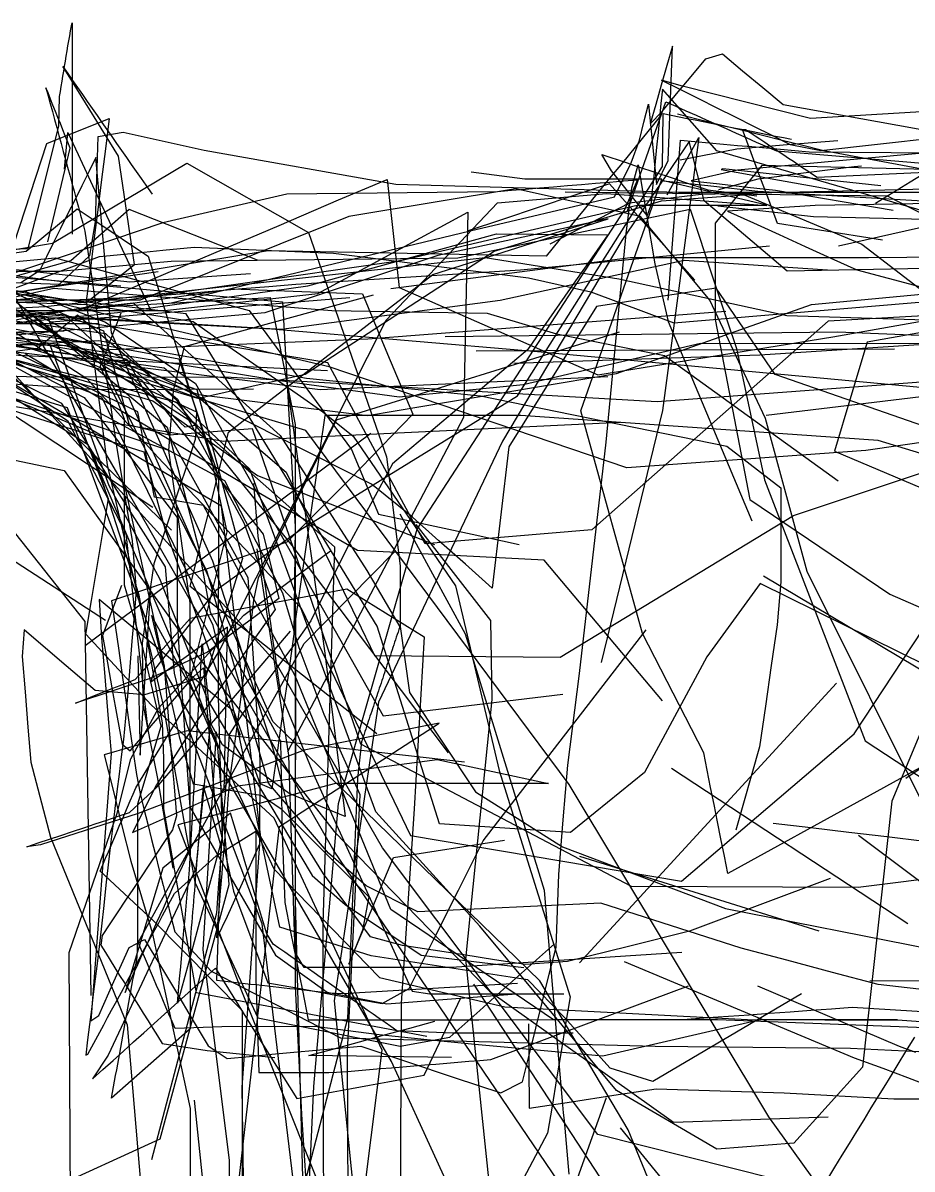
# Model space of a CAD drawing. Header units: metres. Extents: x 30 to 6769, y 117 to 5736.
# Drawn here: x 856 to 1310, y 5151 to 5736 of the extents above; entities that cross this region are included whole.
import ezdxf

# ---------------------------------------------------------------- set-up
doc = ezdxf.new("R2010")
doc.units = ezdxf.units.M
doc.layers.add('FLOOR_1', color=2, linetype='Continuous')
doc.layers.add('FLOOR_2', color=3, linetype='Continuous')

msp = doc.modelspace()

# ---------------------------------------------------------------- linework, layer by layer
at = {"layer": 'FLOOR_1', "color": 7}
for points in [[(931.05, 5593.25), (1084.6, 5630.14), (1158.22, 5647.51), (1166.88, 5664.84), (1171.06, 5676.45), (1173.36, 5685.64), (1175.66, 5694.83), (1179.73, 5653.8), (1185.79, 5666.11), (1187.88, 5724.48), (1185.05, 5714.55), (1182.21, 5704.62), (1179.38, 5694.7), (1176.54, 5684.77), (1182.57, 5691.1), (1190.02, 5700.04), (1197.47, 5708.99), (1204.92, 5717.94), (1213.42, 5720.54), (1223.74, 5711.93), (1234.07, 5703.32), (1244.4, 5694.71), (1361.68, 5673.51)], [(1377.61, 5606.91), (1297.78, 5647.91), (1133.15, 5649.84)], [(925.09, 5609.2), (768.69, 5586.51), (692.02, 5567.33), (662.5, 5559.95), (632.98, 5552.56), (607.76, 5494.31)], [(868.06, 5139.9), (926.03, 5166.33), (961.37, 5296.26), (958.46, 5331.2), (955.55, 5366.15), (889.5, 5520.62), (778.87, 5590.21), (695.05, 5590.04), (635.38, 5569.82), (645.86, 5571.91), (656.34, 5574.01), (666.82, 5576.11), (677.29, 5578.2), (687.77, 5580.3), (698.25, 5582.4)], [(779.8, 5587.86), (866.84, 5573.51), (944.61, 5537.73), (944.06, 5523.57), (939.83, 5510.86), (935.6, 5498.15), (931.36, 5485.45), (927.13, 5472.74), (922.89, 5460.03), (916.85, 5419.6), (917.16, 5388.77), (920.9, 5370.05), (924.64, 5351.33), (932.61, 5304.57)], [(896.37, 5569.32), (1032.23, 5575.04), (1215.16, 5589.15)], [(1421.15, 5558.06), (1235.83, 5535.78)], [(1135.15, 5148.33), (1134.79, 5152.26), (1134.43, 5156.19), (1134.07, 5160.12), (1133.72, 5164.05), (1133.36, 5167.97), (1133, 5171.9), (1132.65, 5175.83), (1132.29, 5179.76), (1131.93, 5183.69), (1131.58, 5187.62), (1131.22, 5191.55), (1130.86, 5195.48), (1130.5, 5199.41), (1130.15, 5203.34), (1129.79, 5207.27), (1129.43, 5211.2), (1122.59, 5293.17), (1082.2, 5424.08), (1048.72, 5485.46)], [(963.49, 5119.04), (987.16, 5325.95), (1068.69, 5378.73), (1034.18, 5371.83), (999.66, 5364.92), (914.77, 5332.64), (864.88, 5316.48), (857.89, 5315.57), (863.73, 5317.52), (869.57, 5319.46), (875.41, 5321.41), (881.25, 5323.36), (887.09, 5325.31), (892.93, 5327.25), (898.77, 5329.2), (904.61, 5331.15), (910.45, 5333.1), (924.47, 5346), (958.62, 5385.86), (992.77, 5425.72)]]:
    msp.add_lwpolyline(points, dxfattribs=at)
at = {"layer": 'FLOOR_1', "color": 5}
for points in [[(1329.14, 5636.42), (1210.64, 5671.09), (1182.76, 5702.52), (1182.02, 5695.12), (1181.28, 5687.72), (1180.54, 5680.32), (1179.8, 5672.92), (1179.06, 5665.52), (1178.32, 5658.12), (1177.58, 5650.72), (1176.84, 5643.32), (1174.92, 5637.96), (1156.7, 5660.75), (1151.81, 5669.14), (1155.98, 5667.75), (1160.15, 5666.36), (1164.32, 5664.97), (1168.49, 5663.58), (1172.65, 5662.19), (1176.82, 5660.8), (1180.99, 5659.41), (1185.16, 5658.02), (1189.33, 5656.63), (1193.5, 5655.24), (1197.67, 5653.85), (1201.84, 5652.46), (1206.01, 5651.07), (1231.09, 5648.06)], [(639.94, 5670.07), (661.92, 5673.06), (665.73, 5666.7), (669.54, 5660.35), (673.36, 5654), (677.17, 5647.64), (680.98, 5641.29), (684.79, 5634.93), (688.6, 5628.58), (692.41, 5622.22), (696.22, 5615.87), (701.71, 5608.51), (848.15, 5565), (922.39, 5543.39), (975.87, 5505.14), (1066.24, 5470)], [(852.79, 5583.27), (904.21, 5588.41), (1001.57, 5602.14), (1097.92, 5628.6), (1154.86, 5628.04), (1146.64, 5616.3), (1138.43, 5604.55), (1130.21, 5592.81), (1121.99, 5581.06), (1113.77, 5569.31), (1044.75, 5511.12), (1022.7, 5470.27), (1003.02, 5430.89), (993.74, 5417.69), (985.15, 5406.23), (976.57, 5394.78), (967.98, 5383.33), (961.41, 5372.84), (960.87, 5365.24), (960.32, 5357.65), (959.78, 5350.05), (959.24, 5342.46), (958.7, 5334.86), (958.15, 5327.26), (957.61, 5319.67), (957.07, 5312.07), (956.53, 5304.47), (955.98, 5296.88), (955.44, 5289.28), (954.9, 5281.68), (921.64, 5155.64)], [(1444.95, 5617.77), (1288.07, 5616.29), (1166.26, 5616.29), (1043.95, 5600.57)], [(826.06, 5582.74), (887.85, 5590.81), (982.25, 5596.16), (995.08, 5531.17), (995.08, 5447.2), (995.08, 5329.09), (995.08, 5244.27), (998.31, 5178.76), (1002.39, 5116.1)], [(1351.94, 5080.93), (1299.87, 5036.16), (1251.38, 5017.66), (1231.7, 5037.35), (1212.02, 5057.04), (1165.31, 5170.93), (1120.16, 5247.04), (983.61, 5379.5), (910.21, 5544.68), (774.76, 5584.76), (649.45, 5585.38), (601.5, 5563.57), (582.18, 5510.95), (565.72, 5463.27), (551.03, 5422.85), (486.45, 5344.4), (351.95, 5295.26), (358.31, 5304.82), (364.68, 5314.37), (371.04, 5323.92), (377.41, 5333.47)], [(922.33, 5488.82), (772.97, 5587.76), (678.34, 5588.6), (649.44, 5572.54), (620.55, 5556.48), (508.67, 5412.1)], [(849.24, 5589.45), (916.34, 5554.03), (978.69, 5475.18), (986.79, 5442.33), (974.62, 5433.2), (962.46, 5424.07), (950.29, 5414.94), (920.55, 5401.33), (882.91, 5388.9), (886.71, 5390.42), (890.5, 5391.94), (894.3, 5393.45), (898.09, 5394.97), (901.89, 5396.49), (905.68, 5398.01), (909.47, 5399.53), (913.27, 5401.05), (941.55, 5432.39), (1021.56, 5447.25), (1061.02, 5422.81), (1059.3, 5393.52), (1057.58, 5364.24), (1055.86, 5334.96), (1049.29, 5235.62), (1048.73, 5128.67)], [(877.02, 5578.96), (745.34, 5576.03)], [(817.73, 5582.74), (894.94, 5582.74)], [(2171.86, 5060.02), (2192.04, 5161.78), (2202.24, 5320.3), (2136.25, 5514.57), (1967.54, 5584.09), (1875.79, 5561.11), (1853.89, 5558.19), (1831.99, 5555.27), (1810.1, 5552.35), (1788.2, 5549.43), (1623.07, 5562.61), (1443.36, 5571.36), (1272.46, 5578.32), (1071.68, 5576.03)], [(1345.43, 5572.48), (1202.27, 5572.56), (1111.62, 5551.51), (1048.17, 5545.22), (984.84, 5553.93), (848.93, 5576.03)], [(1106.82, 5562.61), (1232.53, 5566.76), (1374.37, 5576.03)], [(694.34, 5562.34), (894.29, 5549.19), (973.88, 5549.53)], [(1035.76, 4671.94), (967.34, 4676.29), (961.54, 4767.06), (958.87, 4869.99), (961.54, 5019.79), (961.54, 5111.72), (961.54, 5133.57), (961.54, 5155.41), (948.13, 5263.04), (954.84, 5374.19)]]:
    msp.add_lwpolyline(points, dxfattribs=at)
at = {"layer": 'FLOOR_1', "color": 1}
for points in [[(1414.13, 5696.81), (1258.47, 5687.49), (1192.42, 5704.13), (1182.36, 5707.13), (1191.74, 5702.43), (1201.13, 5697.74), (1210.51, 5693.04), (1219.9, 5688.35), (1229.28, 5683.65), (1238.67, 5678.96), (1248.05, 5674.26), (1263.74, 5671.16), (1352.15, 5681.08)], [(1181.79, 5688.8), (1175.29, 5680.85), (1168.8, 5672.91), (1162.3, 5664.96), (1155.8, 5657.01), (1149.3, 5649.07), (1142.8, 5641.12), (1136.3, 5633.17), (1129.81, 5625.23), (1123.31, 5617.28), (981.22, 5620), (792.19, 5588.75)], [(1339.3, 5069.31), (1289.26, 5105.08), (1237.22, 5177.66), (1135.11, 5347.3), (1000.49, 5528.24), (785.66, 5591.83), (679.46, 5608.45), (611.66, 5616.46), (461.46, 5636.1), (497.27, 5640.3), (579.48, 5656.6), (645.84, 5656.74), (644.55, 5640), (643.26, 5623.26), (641.98, 5606.52), (640.69, 5589.79), (636.89, 5559.56), (608.41, 5470.06), (508.28, 5370.31), (435.76, 5317.12), (432.06, 5283.79), (455.17, 5276.11), (480.92, 5270.96), (596.34, 5364.98)], [(968.25, 5132.4), (968.25, 5212.99), (968.25, 5231.71), (922.52, 5277.98), (895.43, 5303.14), (896.83, 5306.41), (898.23, 5309.68), (899.63, 5312.95), (901.03, 5316.22), (902.43, 5319.49), (903.83, 5322.76), (905.23, 5326.03), (906.63, 5329.3), (908.03, 5332.57), (909.43, 5335.84), (910.83, 5339.11), (912.23, 5342.38), (913.63, 5345.65), (956.24, 5415.49), (1041.65, 5584.44), (1098.44, 5644.48), (1126.35, 5646.81), (1154.26, 5649.14), (1236.15, 5643.13), (1214.06, 5643.13), (1191.98, 5643.13), (1169.89, 5643.13), (1048.9, 5614.76), (906.65, 5594.33), (804.85, 5576.03)], [(975.86, 5615.24), (910.24, 5641), (880.43, 5614.9), (764.58, 5582.55), (687.84, 5576.65), (634.45, 5576.03), (499.74, 5601.07), (520, 5493.71), (572.81, 5356.65)], [(716.91, 5624.98), (910.64, 5604.03), (972.26, 5608.43)], [(1023.06, 5595.97), (870.56, 5583.56)], [(1140.4, 4996.15), (1044.38, 5205.91), (929.28, 5403.54), (878.7, 5539.72), (716.71, 5589.45), (620.38, 5555.85), (558.14, 5501.21), (533.19, 5458.71), (524.63, 5424.44), (516.06, 5390.17), (559.68, 5245.67), (632.02, 5045.88)], [(1110.88, 5009.36), (1003.74, 5065.64), (978.21, 5276.21), (939.66, 5378.26), (933.38, 5404.26), (931.87, 5422.37), (930.36, 5440.47), (928.85, 5458.57), (875.83, 5541.9), (787.45, 5585.57), (691.14, 5569.23), (618.74, 5513.5), (623.32, 5518.28), (634.77, 5528.47), (646.21, 5538.65), (657.66, 5548.83), (669.11, 5559.01), (774.5, 5581.12)], [(811.94, 5589.45), (982.96, 5580.13), (1118.95, 5568.5), (1327.37, 5549.19)], [(930.05, 5518.11), (742.27, 5581.13), (672.83, 5573.02), (657.16, 5536.44), (641.49, 5499.86), (639.63, 5313.26), (624.99, 5175.83), (622.06, 5112.45), (631.14, 5052.34), (587.76, 5044.45), (522.49, 5036.19), (436.92, 5046.46), (350.33, 5040.3), (234.07, 5012.57), (111.97, 4992.28), (56.78, 4878.13)], [(748.6, 5582.74), (875.34, 5573.57), (944.81, 5549.13), (968.25, 5462.84), (949.36, 5402.62), (918.02, 5393.21), (892.81, 5395.34), (874.72, 5410.85), (856.64, 5426.36), (855.54, 5412.79), (857.04, 5394.77), (858.54, 5376.74), (860.04, 5358.72), (870.09, 5320.45), (909.18, 5224.55), (918.98, 5110.09)], [(789.96, 5581.38), (908.73, 5562.77), (1015.19, 5468.73), (1009.15, 5276.24), (1009.8, 5021.49)], [(890.91, 5239.57), (887.77, 5430.67), (772.21, 5576.42), (556.52, 5532.81), (545.46, 5492.23), (596.49, 5337.22), (616.39, 5092.01), (597.24, 5071.15), (573.5, 5062.25), (496.93, 5052.67), (312.87, 5052.67), (94.41, 4984.09)], [(2101.27, 5546.86), (1918.1, 5576.88), (1773.66, 5563.05), (1598.1, 5522.17), (1436.35, 5437.32), (1307.22, 5350.43)], [(604.9, 5488.92), (798.71, 5569.32), (1011.58, 5558.88)], [(1033.69, 5526.71), (887.77, 5418.27)], [(880.22, 5134.1), (879.54, 5261.52), (904.11, 5332.78), (911.04, 5360.5), (925.2, 5386.31), (947, 5410.11), (968.8, 5433.9), (1013.1, 5466.68)], [(914.6, 5413.02), (915.92, 5362.34), (918.6, 5405.23), (921.28, 5448.13)], [(1308.26, 5276.27), (1187.5, 5355.51)], [(1154.1, 5187.31), (1098.63, 5032.92), (1085.49, 4974.9), (1073.74, 4913.36), (1049.15, 4759.97), (1000.19, 4700.56), (990.64, 4681.45), (981.09, 4662.34), (971.54, 4643.23), (961.99, 4624.13), (933.9, 4575.78), (861.08, 4509.65), (862.89, 4515.97), (864.69, 4522.29), (866.5, 4528.6), (868.3, 4534.92), (870.1, 4541.24), (871.91, 4547.56), (873.71, 4553.88), (894.48, 4661.3), (914.28, 4761.54), (907.79, 4932.46)]]:
    msp.add_lwpolyline(points, dxfattribs=at)
at = {"layer": 'FLOOR_1', "color": 3}
for points in [[(860.81, 5595.53), (733.04, 5585.03), (670.06, 5546.25), (592.45, 5474.62), (569, 5398.36), (580.97, 5259.21), (626.95, 5152.38), (621.69, 5152.7), (581.68, 5224.05), (497.12, 5373.72), (444.98, 5507.29), (398.52, 5661.64), (378.2, 5690.68), (358.02, 5681.36), (337.84, 5672.03), (317.65, 5662.71), (262.48, 5628.66)], [(1320.69, 5328.2), (1256.79, 5456.14), (1235.48, 5534.33), (1207.08, 5594.75), (1171.58, 5637.4), (1107.68, 5651.62), (1022.47, 5637.4), (915.96, 5594.75), (809.46, 5594.75)], [(615.19, 5081.92), (625.31, 5155.02), (626.22, 5177.95), (626.22, 5196.97), (626.22, 5299.24), (592.35, 5372.94), (455.85, 5508.96), (441.08, 5550.11), (452.59, 5576.01), (514.68, 5634.38), (582.84, 5643.13), (678.22, 5602.62), (804.97, 5583.55), (895.06, 5617.02), (911.22, 5618.64), (927.39, 5620.26), (943.55, 5621.87), (1014.63, 5618.73), (1114.28, 5606.2), (1146.19, 5599.02), (1160.34, 5593.71), (1174.49, 5588.4), (1188.64, 5583.09), (1384.74, 5599.69)], [(1135.9, 5135.21), (1015.09, 5313.27), (904.51, 5505.86), (846.04, 5606.45)], [(819.18, 5583.05), (912.35, 5593.37), (987.46, 5525.57), (1031.74, 5456.74), (1048.53, 5427.82), (1048.09, 5426.52), (1047.66, 5425.21), (1047.23, 5423.91), (1046.79, 5422.61), (1046.36, 5421.3), (1045.92, 5420), (1045.49, 5418.7), (1045.05, 5417.39), (1044.62, 5416.09), (1044.19, 5414.78), (1043.75, 5413.48), (1043.32, 5412.18), (1042.88, 5410.87), (1042.45, 5409.57), (1042.01, 5408.27), (1041.58, 5406.96), (1041.14, 5405.66), (1040.71, 5404.35), (1040.28, 5403.05), (1039.84, 5401.75), (1039.41, 5400.44), (1038.97, 5399.14), (1038.54, 5397.84), (1038.1, 5396.53), (1037.67, 5395.23), (1037.24, 5393.93), (1036.8, 5392.62), (1036.37, 5391.32), (1035.93, 5390.01), (1035.5, 5388.71), (1035.06, 5387.41), (1034.63, 5386.1), (1034.2, 5384.8), (1033.76, 5383.5), (1033.33, 5382.19), (1032.89, 5380.89), (1032.46, 5379.59), (1032.02, 5378.28), (1031.59, 5376.98), (1031.15, 5375.67), (1030.72, 5374.37), (1030.29, 5373.07), (1029.85, 5371.76), (1029.42, 5370.46), (1028.98, 5369.16), (1027.01, 5350.48), (1021.9, 5227.85), (996.89, 5132.38)], [(1322.19, 5391.86), (1299.98, 5338.9), (1285.1, 5203.04), (1249.98, 5164.16), (1210.58, 5161.13), (1159.33, 5191.03), (1089.39, 5274.97), (1036.3, 5333.39), (971.99, 5508.5), (898.38, 5577.62), (812.58, 5589.45)], [(812.88, 5576.03), (878.68, 5533.24), (908.62, 5475.5), (914.21, 5425.19), (919.8, 5374.87)], [(692.3, 5445.48), (777.5, 5509.45), (898.21, 5431.27)], [(1326.89, 4706.37), (1198.97, 4671.99), (1133.63, 4682.89), (1107.19, 4703.45), (1083.58, 4724.71), (1065.17, 4746.54), (1097.99, 4773.91), (1130.82, 4801.27), (1139.44, 4926.94), (1102.28, 5027.5), (1101.38, 5041.86), (1100.48, 5056.22), (1099.58, 5070.58), (1098.69, 5084.94), (1097.79, 5099.31), (1096.89, 5113.67), (1095.99, 5128.03), (1082.26, 5258.24), (1095.75, 5390.76), (1095.01, 5431.19), (1085.48, 5443.44), (1075.96, 5455.7), (1066.43, 5467.96), (1056.9, 5480.21)], [(1271.82, 5399.11), (1140.44, 5256.31)]]:
    msp.add_lwpolyline(points, dxfattribs=at)
at = {"layer": 'FLOOR_1', "color": 4}
for points in [[(958.74, 5343.49), (960.47, 5427.65), (921.35, 5399.7), (923.34, 5406.12), (933.92, 5419.72), (944.49, 5433.32), (955.06, 5446.92), (997.61, 5477.46), (1108.71, 5545.87), (1182.86, 5662.97), (1183.13, 5690.05), (1187.24, 5689.23), (1191.34, 5688.4), (1195.44, 5687.58), (1199.54, 5686.76), (1203.64, 5685.94), (1207.74, 5685.12), (1211.84, 5684.3), (1215.94, 5683.48), (1220.04, 5682.66), (1224.14, 5681.84), (1228.25, 5681.02), (1232.35, 5680.2), (1236.45, 5679.38), (1240.55, 5678.56), (1244.65, 5677.74), (1248.75, 5676.92)], [(2242.97, 5646.08), (2157.05, 5643.13), (2009.69, 5591.62), (1857.47, 5587.47), (1808.36, 5614.49), (1742.26, 5649.84), (1632.37, 5637.57), (1549.74, 5623.79), (1453.13, 5616.29), (1317.13, 5610.85), (1246.52, 5609.58), (1204.05, 5645.53), (1196.48, 5675.82), (1161.97, 5625.21), (1101.04, 5522.69), (1037.75, 5389.36), (1014.95, 5236.96), (1033.93, 5050.19), (1051.58, 4884.28), (1120.55, 4782.11), (1219.05, 4749.68), (1278.95, 4788.6), (1295.73, 4900.37)], [(1036.86, 5373.19), (941.43, 5448.57), (944.71, 5461.69), (947.98, 5474.8), (951.26, 5487.92), (954.54, 5501.03), (957.81, 5514.14), (961.09, 5527.26), (1065.37, 5607.85), (1155.1, 5636.22), (1137.7, 5632.49), (1120.3, 5628.76), (1102.89, 5625.03), (1085.49, 5621.3), (1068.08, 5617.57), (979.55, 5588.35), (841.97, 5576.03)], [(748.79, 5597.38), (886.94, 5585.95), (987.96, 5579.91), (1099.79, 5594.73), (1193.89, 5615.11), (1267.2, 5610.22)], [(1073.39, 5363.49), (993.49, 5469.48), (934.74, 5542.46), (758.06, 5588.76)], [(1022.25, 5133.99), (1021.9, 5211.09), (1028.23, 5342.04), (1009.96, 5383.17), (997.13, 5417.09), (988.72, 5445.15), (959.11, 5502.53), (802.26, 5587.47)], [(1028.3, 5122.53), (1039.48, 5211.72), (984.36, 5330.24), (921.44, 5388.03), (888.17, 5424.1), (891.05, 5441.41), (893.94, 5458.72), (896.82, 5476.03), (899.7, 5493.34), (869.94, 5571.8), (716.98, 5582.74)], [(801.1, 5569.32), (894.56, 5574.21), (1000.87, 5554.94), (1089.8, 5545.9), (1215.67, 5520.24), (1243.22, 5498.91), (1243.22, 5474.91), (1243.22, 5450.92), (1241.37, 5428.92), (1238.4, 5408.13), (1235.44, 5387.35), (1232.47, 5366.57), (1220.24, 5323.98)], [(846.63, 5568.95), (1007.8, 5549.19), (1154.92, 5555.77)], [(1087.51, 5568.92), (1301.33, 5569.94)], [(1397.34, 5559.03), (1180.1, 5542.88), (962.31, 5555.16), (752.97, 5555.9), (653.59, 5510.52), (624.7, 5377.21), (619.51, 5273.74), (639.18, 5153.2), (634.54, 5083.56), (600.97, 5046.59), (525.03, 5041.62), (357.68, 5038.65), (206.69, 5014.83), (121.42, 4993.5), (62.55, 4980.28), (49.46, 4796.49)], [(729.64, 5538.6), (877.11, 5507.81), (943.01, 5415.77), (1014.98, 5323.31), (1094.43, 5241.79), (1188.41, 5174.98), (1267.45, 5177.66)], [(1469.7, 5469.35), (1293, 5523.12), (1110.35, 5535.78), (1010.18, 5535.78), (995.3, 5432.02), (995.08, 5287.78), (999.72, 5114.51), (1014.66, 4976.45), (1132.57, 4899.18), (1287.52, 4902.85), (1430.51, 4979.54)], [(1450.83, 5324.91), (1234.41, 5453.72)], [(1394.82, 5004.85), (1278.31, 5028.3), (1161.4, 5172.09)]]:
    msp.add_lwpolyline(points, dxfattribs=at)
at = {"layer": 'FLOOR_1', "color": 2}
for points in [[(1190.4, 5689.89), (1201.1, 5687.22), (1211.8, 5684.54), (1222.49, 5681.86), (1233.19, 5679.19), (1243.89, 5676.51), (1254.58, 5673.84), (1265.28, 5671.16), (1388.62, 5648.23)], [(897.87, 5524.31), (768.53, 5578.76), (713.31, 5559.21), (675.21, 5540.15), (589.35, 5538), (562.98, 5555.59), (536.62, 5573.17), (506.94, 5595.6), (433.12, 5653.08), (414.56, 5656.55), (402.87, 5656.55), (391.17, 5656.55), (379.47, 5656.55), (367.78, 5656.55), (356.08, 5656.55), (341.81, 5656.16)], [(996.52, 5017.17), (1004.68, 5193.15), (1017.28, 5337.74), (1057.43, 5477.85), (1163.41, 5640.62), (1169.96, 5656.04), (1162.81, 5655.44), (1155.65, 5654.84), (1148.5, 5654.25), (1141.35, 5653.65), (1134.19, 5653.05), (1127.04, 5652.46), (1119.89, 5651.86), (1112.73, 5651.26), (1105.58, 5650.67), (1098.42, 5650.07), (990.8, 5648.85), (927.43, 5634.22), (799.62, 5591.23)], [(1199.31, 5605.02), (1155.66, 5654.19), (1137.49, 5648.13), (1119.31, 5642.07), (1101.13, 5636.01), (1082.95, 5629.94)], [(834.84, 5589.45), (903.8, 5589.45), (928.24, 5589.45), (1006.65, 5598.11), (1083.31, 5639.6), (1081.05, 5534.89), (991.17, 5364.12)], [(967.14, 5372.47), (928.57, 5477.82), (917.86, 5517.09), (806.85, 5552.1), (690.24, 5547.45), (583.23, 5555.19), (510.05, 5591.01), (457.85, 5595.87), (451.86, 5593.37), (445.88, 5590.88), (439.89, 5588.38), (433.91, 5585.89), (427.92, 5583.39), (421.94, 5580.9), (415.96, 5578.4), (409.97, 5575.91), (403.99, 5573.42), (398, 5570.92), (392.02, 5568.43), (386.03, 5565.93), (380.05, 5563.44), (284.48, 5531.81)], [(779.62, 5596.16), (888.95, 5592.51), (942.94, 5583.76), (956.22, 5574.56), (969.49, 5565.37), (982.76, 5556.17), (996.04, 5546.98), (1009.31, 5537.79), (1024.71, 5525.2), (1077.05, 5448.88), (1099.26, 5354.45), (1135.63, 5238.87), (1133.31, 5224.95), (1130.99, 5211.02), (1128.67, 5197.09), (1126.35, 5183.16), (1124.03, 5169.23), (1102.61, 5128.76)], [(743.59, 5554.38), (863.4, 5570.25), (883.88, 5587.33), (934.94, 5544.12), (968.98, 5480.64), (984.86, 5436.83), (974.87, 5422.54), (964.87, 5408.25), (954.88, 5393.97), (944.88, 5379.68), (924.23, 5347.22), (911.95, 5322.87), (922.7, 5327.65), (933.45, 5332.43), (944.2, 5337.2), (954.94, 5341.98), (965.69, 5346.76), (1067.64, 5360.22), (1124.57, 5347.9), (1097.34, 5347.9), (1070.1, 5347.9), (1042.87, 5347.9), (1015.63, 5347.9), (935.07, 5326.85), (943.14, 5305.85), (951.22, 5284.85), (959.29, 5263.85), (967.36, 5242.85), (1006.19, 5145.63)], [(1182.86, 5390.15), (1122.34, 5461.97), (1026.99, 5466.82), (1006.66, 5478.69), (986.33, 5490.56), (965.99, 5502.42), (857.06, 5567.33)], [(1263.37, 5139.95), (1149.71, 5168.63), (1039.66, 5315.09), (984.83, 5410.25), (850.69, 5558.04)], [(1320.57, 5192.71), (1308.12, 5197.5), (1295.67, 5202.29), (1281.01, 5207.61), (1163.37, 5256.85)], [(1311.59, 5218.35), (1307.88, 5212.32), (1304.17, 5206.29), (1300.46, 5200.26), (1296.75, 5194.23), (1293.04, 5188.19), (1289.33, 5182.16), (1285.63, 5176.13), (1281.92, 5170.1), (1278.21, 5164.07), (1274.5, 5158.04), (1270.79, 5152.01), (1267.08, 5145.98)]]:
    msp.add_lwpolyline(points, dxfattribs=at)
at = {"layer": 'FLOOR_1', "color": 6}
for points in [[(1377.35, 5676.04), (1362.7, 5687.79), (1344.95, 5676.87), (1327.2, 5665.94), (1309.46, 5655.01), (1291.71, 5644.09)], [(1661.88, 5526.54), (1579.19, 5646.61), (1530.18, 5680.41), (1462.11, 5676.68), (1326.85, 5670.79), (1221.22, 5661.08), (1197.52, 5655.67), (1211.88, 5654.07), (1226.23, 5652.48), (1240.58, 5650.88), (1300.63, 5640.62)], [(1125.37, 5623.58), (1165.94, 5644.37), (1184.26, 5646.66), (1202.59, 5648.95), (1346.89, 5652.29), (1524.15, 5663.26), (1499.37, 5663.26), (1455.16, 5663.26), (1272.7, 5622.38)], [(1332.44, 5661.15), (1233.53, 5663.47), (1209.68, 5634.11), (1209.68, 5584.88), (1227.47, 5492.97), (1299.08, 5444.64), (1350.88, 5421.97)], [(1354.8, 5378.26), (1216.18, 5301.98), (1214.42, 5310.77), (1212.67, 5319.56), (1210.91, 5328.34), (1209.15, 5337.13), (1207.4, 5345.91), (1205.64, 5354.7), (1203.88, 5363.49), (1172.63, 5424.41), (1141.02, 5538.28), (1182.41, 5656.55), (1170.75, 5656.55), (1159.09, 5656.55), (1147.43, 5656.55), (1135.77, 5656.55), (1124.11, 5656.55), (1112.45, 5656.55), (1085, 5660.03)], [(2240.4, 5622.54), (1992.13, 5590.3), (1933.27, 5570.68), (1858.63, 5530.79), (1682.47, 5467.38), (1562.24, 5353.85), (1478.52, 5209.66), (1455.85, 5152.93), (1447.42, 5131.01), (1439, 5109.1), (1430.58, 5087.19), (1422.15, 5065.28), (1441.89, 4970.05), (1467.02, 4826.99), (1560.62, 4662.05), (1692.76, 4580.7), (1769.74, 4553.96), (1720.93, 4562.58), (1672.12, 4571.2), (1531.15, 4576.47), (1425.63, 4660.71), (1327.94, 4860.85), (1218.77, 5043.13), (1086.42, 5245.43)], [(833.62, 5592.32), (871.82, 5600.82), (1013.86, 5589.45), (1093.27, 5588.16), (1128.57, 5577.57), (1183.82, 5566.54), (1272.62, 5502.5)], [(931.87, 5477.35), (820.83, 5585.02), (714.69, 5577.17), (636.21, 5496.31), (620.1, 5464.08), (605.95, 5424.95), (624.71, 5191.63), (633.22, 5085.86), (629.01, 5045.05), (607.82, 5037.99), (560.64, 5032.14), (366.63, 5034.7), (220.49, 5031.56), (85.83, 4982.17), (46.4, 4863.72), (60.72, 4695.32), (67.87, 4542.19)], [(970.24, 5039.98), (968.06, 5192.74), (977.4, 5321.68), (957.39, 5489.46), (786.92, 5589.45)], [(764.13, 5555.15), (958.65, 5522.77), (1161.21, 5532.45)], [(1081.55, 5358.79), (939.95, 5374.74), (897.52, 5362.55), (902.05, 5344.43), (906.58, 5326.3), (911.11, 5308.17), (922.06, 5271.82), (941.42, 5181.9), (941.42, 5094.71), (942.8, 5060.16), (944.46, 5036.97), (946.12, 5013.78), (947.77, 4990.6)], [(1336.85, 5346.27), (1336.15, 5316.04), (1316.78, 5318.32), (1297.41, 5320.6), (1278.04, 5322.88), (1258.66, 5325.16), (1239.29, 5327.44)], [(1549.53, 4723.11), (1522.53, 4651.89), (1510.74, 4610.61), (1411.4, 4594.36), (1259.38, 4595.9), (1170.84, 4584.83), (1068.48, 4582.98), (1024.12, 4599.44), (1016.9, 4625.95), (1009.67, 4652.46), (968.25, 4797.72), (968.25, 4836.07), (968.25, 4874.41), (964.43, 4986.46), (943.59, 5186.2)]]:
    msp.add_lwpolyline(points, dxfattribs=at)
at = {"layer": 'FLOOR_2', "color": 4}
for points in [[(743.97, 5616.29), (858.57, 5621.15), (874.36, 5683.61), (874.69, 5698.78), (875.12, 5701.36), (875.55, 5703.94), (875.98, 5706.52), (876.41, 5709.1), (876.84, 5711.68), (877.27, 5714.26), (877.7, 5716.85), (878.13, 5719.43), (878.56, 5722.01), (878.99, 5724.59), (879.42, 5727.17), (879.85, 5729.75), (880.28, 5732.33), (880.71, 5734.91), (881.07, 5736.33), (881.07, 5731.83), (881.07, 5727.33), (881.07, 5722.82), (881.07, 5718.32), (881.07, 5713.82), (881.07, 5709.31), (881.07, 5704.81), (881.07, 5700.31), (881.07, 5695.8), (881.07, 5691.3), (881.07, 5686.8), (881.07, 5682.29), (881.07, 5677.79), (881.07, 5673.29), (881.07, 5628.39)], [(1164.84, 5639.8), (1184.55, 5696.06), (1189.68, 5693.78), (1194.82, 5691.49), (1199.96, 5689.21), (1205.09, 5686.92), (1210.23, 5684.64), (1215.36, 5682.36), (1220.5, 5680.07), (1225.63, 5677.79), (1230.77, 5675.51), (1235.91, 5673.22), (1241.04, 5670.94), (1366.08, 5660.48)], [(745.93, 5611.51), (848.82, 5615.37), (868.21, 5674.82), (900.02, 5687.5), (898.08, 5671.95), (896.14, 5656.4), (894.19, 5640.85), (892.25, 5625.3), (890.31, 5609.75), (888.36, 5594.19), (899.03, 5510.59), (927.46, 5388.33), (943.75, 5297.51), (975.97, 5228.16), (1048.75, 5213.7), (1074.14, 5218.41), (1081.77, 5225.2), (1089.4, 5231.98), (1097.04, 5238.77), (1104.67, 5245.56), (1112.3, 5252.35), (1119.93, 5259.14), (1127.56, 5265.92)], [(1295.18, 5625.38), (1241.62, 5633.96), (1237.12, 5645.97), (1232.62, 5657.97), (1228.12, 5669.97), (1223.63, 5681.98), (1225.25, 5681.95), (1227.7, 5680.32), (1230.14, 5678.69), (1232.58, 5677.06), (1235.03, 5675.43), (1237.47, 5673.8), (1239.91, 5672.17), (1242.36, 5670.54), (1244.8, 5668.91), (1247.24, 5667.28), (1249.69, 5665.65), (1252.13, 5664.02), (1254.58, 5662.39), (1257.02, 5660.76), (1259.46, 5659.13), (1261.91, 5657.5), (1331.79, 5660.78)], [(852.81, 5593.55), (889.09, 5565.31), (945.75, 5544.76), (1000.13, 5556.9), (1096.74, 5619.75), (1182.26, 5645.49), (1224.55, 5648.51), (1284.76, 5623.39), (1381.41, 5549.16)], [(789.92, 5595.27), (887.25, 5544.97), (934.72, 5483.79), (934.72, 5431.38), (936.3, 5406.3), (937.97, 5382.87), (939.64, 5359.43), (941.32, 5336), (984.99, 5260.21), (1011.42, 5241.32), (1041.9, 5235.37), (1075.04, 5237.92), (1108.18, 5240.47)], [(1253.81, 5240.54), (1177.88, 5195.71), (1156, 5202.56), (1132.62, 5228.55), (1113.92, 5247.54), (1107.26, 5248.57), (1100.6, 5249.59), (1093.94, 5250.62), (1087.27, 5251.64), (1080.61, 5252.67), (1073.95, 5253.69), (1067.29, 5254.72), (1060.62, 5255.74), (1053.96, 5256.77), (1047.3, 5257.8), (1040.63, 5258.82), (1033.97, 5259.85), (987.3, 5274.45), (962.97, 5389.15), (953.11, 5428.61), (896.31, 5545.22), (782.49, 5589.45)], [(775.19, 5582.39), (928.08, 5560.13), (990.42, 5506.88), (1035.64, 5413.24), (1130.44, 5412.35), (1249.8, 5484.76), (1389.45, 5531.16)], [(907.6, 5501.71), (928.06, 5407.75), (928.76, 5399.25), (929.47, 5390.76), (930.18, 5382.26), (930.89, 5373.77), (931.59, 5365.28), (932.3, 5356.78), (933.01, 5348.29), (933.72, 5339.8), (934.42, 5331.3), (932.38, 5324.27), (928.38, 5318.26), (924.38, 5312.26), (920.39, 5306.26), (916.39, 5300.26), (912.39, 5294.26), (908.39, 5288.26), (904.39, 5282.26), (900.39, 5276.26), (896.4, 5270.26), (895.73, 5265.37), (898.15, 5261.5), (900.56, 5257.64), (902.98, 5253.77), (905.4, 5249.91), (907.81, 5246.04), (910.23, 5242.17), (912.64, 5238.31), (915.06, 5234.44), (917.47, 5230.58), (919.89, 5226.71), (922.3, 5222.84), (924.72, 5218.98), (927.13, 5215.11), (950.08, 5211.5), (984.78, 5208.02)], [(1288.69, 5247.14), (1391.55, 5247.25), (1444.82, 5235.9), (1498.71, 5213.7), (1520.61, 5213.7), (1542.51, 5213.7), (1564.41, 5213.7), (1586.31, 5213.7)], [(1074.93, 5207.98), (1002.13, 5208.92), (1015.01, 5212.43), (1027.89, 5215.95), (1040.78, 5219.46), (1053.66, 5222.98), (1066.54, 5226.49)]]:
    msp.add_lwpolyline(points, dxfattribs=at)
at = {"layer": 'FLOOR_2', "color": 6}
for points in [[(791.08, 5609.58), (888.14, 5593.37), (912.97, 5613.03), (904.79, 5668.26), (879.13, 5709.78), (876.37, 5714.07), (878.86, 5710.5), (881.36, 5706.93), (883.86, 5703.36), (886.36, 5699.79), (888.85, 5696.22), (891.35, 5692.65), (893.85, 5689.08), (896.35, 5685.51), (898.84, 5681.94), (901.34, 5678.37), (903.84, 5674.81), (906.34, 5671.24), (908.83, 5667.67), (911.33, 5664.1), (913.83, 5660.53), (916.33, 5656.96), (918.82, 5653.39), (922, 5648.95)], [(1294.35, 5653.13), (1213.64, 5661.74), (1212.83, 5661.47), (1225.31, 5659.2), (1237.78, 5656.93), (1250.25, 5654.66), (1262.73, 5652.39), (1275.2, 5650.12)], [(1211.16, 5642.97), (1235.61, 5640.25), (1260.06, 5637.53), (1460.37, 5632.69), (1647.66, 5648.75)], [(836.49, 5606.99), (929.6, 5529.84), (945.71, 5468.46), (951.66, 5435.37), (958.84, 5422.18), (966.03, 5409), (973.22, 5395.82), (980.41, 5382.63), (987.59, 5369.45), (988.37, 5321.79), (989.77, 5287.19), (992.78, 5272.18), (995.78, 5257.16), (998.78, 5242.14), (1001.78, 5227.12), (1088.98, 5227.12), (1195.43, 5227.54), (1205.96, 5228.3), (1216.5, 5229.05), (1227.04, 5229.8), (1237.58, 5230.55), (1248.11, 5231.31), (1258.65, 5232.06), (1269.19, 5232.81), (1279.73, 5233.57), (1418.26, 5225.16)], [(615.77, 5131.5), (598.16, 5216.84), (515.3, 5274.92), (522.66, 5345.89), (609.98, 5538.42), (738.67, 5598.31), (832, 5591.21), (888.7, 5554.78), (924.88, 5514.56), (998.2, 5437.51), (1054.09, 5321.35), (1192.48, 5297.98), (1280.85, 5373.19), (1395.78, 5547.62)], [(836.55, 5589.45), (885.98, 5589.45), (962.98, 5600.57), (1029.54, 5597.95), (1042.34, 5567.21), (1055.15, 5536.47), (1023.53, 5503.85), (990.89, 5471.19), (901.27, 5441.26), (903.08, 5428.56), (904.89, 5415.87), (906.7, 5403.18), (908.52, 5390.48), (910.33, 5377.79), (912.14, 5365.09), (913.96, 5352.4), (915.86, 5342.83), (917.83, 5334.98), (919.79, 5327.13), (921.75, 5319.28), (923.71, 5311.43), (925.67, 5303.57), (927.64, 5295.72), (929.6, 5287.87), (931.56, 5280.02), (933.52, 5272.17), (952.18, 5252.1), (1018.25, 5217.92), (1179.08, 5213.7), (1278.88, 5212.79), (1397.61, 5206.99)], [(698.41, 5551.96), (868.67, 5586.06), (899.91, 5500.08), (925.84, 5452.52), (950.41, 5390.28), (1003.86, 5300.83), (1020.67, 5286.1), (1033.62, 5277.46), (1046.57, 5268.82), (1059.53, 5260.18), (1112.02, 5253.96)], [(973.77, 5501.15), (976.08, 5474.22), (977.36, 5465.29), (978.63, 5456.36), (979.9, 5447.44), (981.18, 5438.51), (982.45, 5429.58), (983.73, 5420.66), (985, 5411.73), (986.28, 5402.8), (987.55, 5393.87), (1005.22, 5351.06), (1054.82, 5241.89), (1063.9, 5240.54), (1072.46, 5240.54), (1081.03, 5240.54), (1089.59, 5240.54), (1098.16, 5240.54), (1106.72, 5240.54), (1115.29, 5240.54), (1123.85, 5240.54), (1132.41, 5240.54)]]:
    msp.add_lwpolyline(points, dxfattribs=at)
at = {"layer": 'FLOOR_2', "color": 2}
for points in [[(868.66, 5624.46), (880.13, 5672.32), (878.87, 5675.46), (877.61, 5678.6), (876.36, 5681.75), (875.1, 5684.89), (873.85, 5688.03), (872.59, 5691.17), (871.33, 5694.32), (870.08, 5697.46), (868.82, 5700.6), (867.73, 5703.23), (868.84, 5699.17), (869.95, 5695.1), (871.06, 5691.04), (872.16, 5686.97), (873.27, 5682.91), (874.38, 5678.84), (875.49, 5674.78), (876.6, 5670.71), (877.7, 5666.65), (878.81, 5662.58), (879.92, 5658.52), (881.03, 5654.45), (882.14, 5650.39), (883.24, 5646.32), (884.35, 5642.26), (885.46, 5638.19), (886.57, 5634.13), (887.68, 5630.06), (903.78, 5520.19), (911.84, 5471.8), (913.88, 5446.65), (912.79, 5433.58), (911.7, 5420.5), (910.61, 5407.43), (909.53, 5394.36), (908.44, 5381.28), (907.34, 5370.33), (906.24, 5361.51), (905.14, 5352.69), (904.03, 5343.87), (902.93, 5335.05), (901.83, 5326.23), (900.71, 5316.75), (899.55, 5306.34), (898.39, 5295.92), (897.24, 5285.51), (896.08, 5275.09), (894.92, 5264.68), (893.88, 5255.88), (892.91, 5248.1), (891.94, 5240.32), (890.96, 5232.54), (889.99, 5224.76), (889.02, 5216.97), (888.05, 5209.19), (889.21, 5209.67), (891.22, 5213.4), (893.23, 5217.13), (895.23, 5220.86), (897.24, 5224.59), (899.25, 5228.32), (901.25, 5232.05), (903.26, 5235.77), (905.27, 5239.5), (907.28, 5243.23), (909.28, 5246.96), (911.29, 5250.69), (913.3, 5254.42), (915.3, 5258.15), (917.31, 5261.88), (919.32, 5265.61), (921.33, 5269.34), (923.33, 5273.07), (925.34, 5276.8), (927.35, 5280.53), (929.35, 5284.26), (931.36, 5287.98), (933.37, 5291.71), (954.68, 5310.87), (974.96, 5323.59), (974.96, 5317.32), (974.96, 5311.05), (974.96, 5304.78), (974.96, 5298.51), (974.96, 5292.24), (974.96, 5285.97), (974.96, 5279.7), (974.96, 5273.43), (974.96, 5267.16), (974.96, 5260.89), (974.96, 5254.62), (974.96, 5248.35), (976.49, 5200.28), (980.07, 5200.28), (983.65, 5200.28), (987.23, 5200.28), (990.81, 5200.28), (994.39, 5200.28), (997.97, 5200.28), (1001.55, 5200.28), (1005.13, 5200.28), (1008.72, 5200.28), (1012.3, 5200.28), (1016.27, 5200.37), (1021.89, 5200.84), (1027.52, 5201.31), (1033.15, 5201.78), (1038.77, 5202.25), (1044.4, 5202.72), (1050.03, 5203.19), (1055.66, 5203.66), (1061.28, 5204.13), (1066.91, 5204.6), (1072.54, 5205.06), (1078.17, 5205.53), (1083.79, 5206), (1089.42, 5206.47), (1095.05, 5206.94), (1196.08, 5244.61)], [(877.2, 5661.69), (878.89, 5680.38), (884.18, 5669.05), (889.46, 5657.73), (894.74, 5646.4), (900.03, 5635.07), (905.31, 5623.74), (910.6, 5612.41), (915.88, 5601.08), (921.17, 5589.75)], [(1185.73, 5594.72), (1192.04, 5676.46), (1199.34, 5675.79), (1206.64, 5675.13), (1213.93, 5674.47), (1221.23, 5673.8), (1228.52, 5673.14), (1235.82, 5672.47), (1243.12, 5671.81), (1250.41, 5671.15), (1257.71, 5670.48), (1320.57, 5669.97)], [(1350.56, 5644.63), (1260.77, 5643.13), (1216.04, 5640.24), (1229.25, 5634.24), (1242.45, 5628.23), (1255.65, 5622.23), (1268.86, 5616.22), (1282.06, 5610.22), (1378.25, 5584.68)], [(663.88, 5616.29), (857.27, 5599.13), (898.08, 5583.42), (944.08, 5552.15), (1040.04, 5382.49), (1131.92, 5393.53)], [(600.4, 5248.43), (521.51, 5323.12), (467.64, 5356.56), (433.09, 5425.69), (491.9, 5507.12), (713.93, 5575.01), (877.97, 5571.61), (945.74, 5546.56), (1032.06, 5535.78), (1159.35, 5557.29), (1259.04, 5592.46), (1369.56, 5602.87)], [(1354.07, 5527.62), (1286.71, 5517.98), (1164.53, 5509.1), (1012.47, 5560.62), (832.52, 5602.87), (669.54, 5596.16), (529.58, 5530.87), (503.47, 5433.54), (485.81, 5373.59), (492.08, 5356.88), (498.34, 5340.17), (504.6, 5323.46), (505.5, 5228.56), (514.16, 5203.31), (524.21, 5191.25), (534.25, 5179.18), (619.51, 5154.56), (633.71, 4998.2)], [(611.44, 5414.04), (616.95, 5428.82), (621.13, 5442.77), (625.31, 5456.71), (629.5, 5470.66), (647.2, 5497.81), (743.63, 5582.1), (846.56, 5593.77), (945.03, 5530.96), (938.94, 5529.94), (908.21, 5558.48), (877.49, 5587.02), (773.47, 5597.48), (754.21, 5582.67), (734.96, 5567.85), (715.7, 5553.03), (696.45, 5538.21), (644, 5424.6), (620.88, 5323.94), (626.41, 5362.63), (631.93, 5401.32)], [(1334.52, 5240.54), (1292.99, 5245.16), (1269.66, 5251.38), (1246.33, 5257.6), (1223.01, 5263.83), (1151.36, 5286.83), (1057.84, 5282.32), (1031.43, 5295.63), (1012.06, 5312.24), (981.53, 5348.08), (949.98, 5456.42), (891.22, 5572.36), (727.01, 5597.31)], [(1330.29, 5222.66), (1210.88, 5227.12), (1127.17, 5227.12), (1044, 5283.56), (995.08, 5402.83), (948.32, 5489.89), (923.18, 5494.09), (914.6, 5537.72), (807.5, 5589.45)], [(990.76, 5552.59), (1010.24, 5414.44), (1020.65, 5331.08), (991.96, 5342.84), (957.94, 5367.6), (921.64, 5433.65), (928.77, 5402.78), (935.89, 5371.91), (942.97, 5347.64), (949.9, 5346.49), (956.84, 5345.33), (963.78, 5344.17), (970.72, 5343.02), (977.66, 5341.86), (987.97, 5334.88), (1002.9, 5319.94), (1017.84, 5305), (1032.77, 5290.06), (1029.52, 5273.02), (1022.54, 5255.55), (1045.29, 5310.13), (1102.14, 5318.9)], [(906.41, 5449.06), (896.61, 5423.41), (899.13, 5409.54), (901.65, 5395.68), (904.16, 5381.82), (906.68, 5367.96), (910.71, 5364.61), (916.14, 5370.94), (921.56, 5377.27), (926.98, 5383.6), (932.4, 5389.93), (937.82, 5396.26), (943.24, 5402.58), (948.25, 5406.89), (949.43, 5392.65), (950.62, 5378.42), (951.8, 5364.19), (952.99, 5349.96), (954.17, 5335.73), (963.56, 5292.84), (981.16, 5246.12), (995.76, 5243.47), (1010.36, 5240.81), (1024.96, 5238.16), (1039.56, 5235.5), (1053.41, 5243.2), (1065.97, 5268.33), (1078.53, 5293.46), (1091.09, 5318.59), (1174.39, 5426.43)]]:
    msp.add_lwpolyline(points, dxfattribs=at)
at = {"layer": 'FLOOR_2', "color": 1}
for points in [[(774.19, 5606.49), (874.7, 5602.87), (890.21, 5617.52), (893.09, 5634.8), (894.48, 5678.41), (907.24, 5680.55), (921.01, 5677.49), (934.77, 5674.43), (948.54, 5671.37), (1046.46, 5653.95), (1190.92, 5649.84), (1281.92, 5649.84), (1349.59, 5649.84)], [(1185.2, 5648.61), (1201.35, 5677.88), (1196.05, 5638.12), (1190.75, 5598.36), (1182.75, 5538.35), (1151.45, 5409.73)], [(1268.57, 5299.33), (1196.67, 5272.51), (1165.47, 5264.71), (1134.28, 5256.91), (1112.72, 5255.47), (1097.02, 5257.88), (1081.32, 5260.3), (1065.62, 5262.72), (1049.91, 5265.14), (1033.62, 5269.65), (1009.49, 5301.83), (993.3, 5328.15), (988.9, 5345.79), (984.49, 5363.42), (952.97, 5461.49), (901.18, 5578.09), (893.28, 5667.58), (889.67, 5660.35), (886.05, 5653.11), (882.44, 5645.88), (878.82, 5638.65), (875.21, 5631.41), (871.59, 5624.18), (867.98, 5616.95), (864.36, 5609.71), (854.89, 5603.63)], [(841.93, 5589.45), (884.37, 5589.45), (986.93, 5632.93), (1017.25, 5645.93), (1042.04, 5656.4), (1044.08, 5637.99), (1046.13, 5619.58), (1048.17, 5601.16), (1149.81, 5556.54), (1269.79, 5576.03), (1379.65, 5595.43)], [(728.79, 5602.87), (872.52, 5616.29), (971.57, 5589.45), (1023.88, 5518.54), (1037.69, 5485.42), (1061.65, 5480.29), (1085.61, 5475.15), (1109.57, 5470.01)], [(1384.71, 5307.61), (1282.86, 5294.83), (1166.91, 5295.23), (1028.6, 5368.04), (973.27, 5529.1), (930.77, 5525.76), (910.46, 5530.83), (903.92, 5554.83), (897.37, 5578.84), (811.76, 5614.92)], [(800.06, 5589.45), (935.62, 5564.73), (955.9, 5504.7), (955.78, 5392.13), (957.72, 5320.15), (949.18, 5288.11), (940.64, 5256.06), (934.89, 5235.73), (935.45, 5241.92), (936.01, 5248.1), (936.58, 5254.29), (937.14, 5260.48), (937.7, 5266.66), (938.26, 5272.85), (938.82, 5279.04), (939.39, 5285.23), (939.95, 5291.41), (940.51, 5297.6), (941.07, 5303.79), (947.62, 5419.26), (951.84, 5380.13), (944.37, 5304.54), (899.44, 5209.14), (891.6, 5197.02), (896.84, 5201.74), (902.07, 5206.45), (907.31, 5211.17), (912.55, 5215.88), (917.78, 5220.6), (923.02, 5225.31), (928.26, 5230.03), (933.49, 5234.74), (938.73, 5239.46), (943.96, 5244.17), (949.2, 5248.89), (954.44, 5253.6), (975.17, 5220.06), (995.96, 5187.03), (1005.25, 5188.72), (1014.54, 5190.41), (1023.84, 5192.1), (1033.13, 5193.79), (1042.42, 5195.48), (1051.71, 5197.17), (1061, 5198.86), (1079.74, 5238.43)], [(1114.36, 5225.09), (1114.72, 5182.05), (1136.31, 5185.38), (1157.9, 5188.7), (1179.5, 5192.02), (1245.05, 5189.87), (1301.02, 5186.86), (1320.22, 5186.86)]]:
    msp.add_lwpolyline(points, dxfattribs=at)
at = {"layer": 'FLOOR_2', "color": 5}
for points in [[(1191.9, 5666.33), (1220.88, 5672.02), (1246.61, 5674.17), (1272.34, 5676.31)], [(752.81, 5589.45), (909.04, 5596.16), (927.42, 5597.23), (940.96, 5598.36), (954.5, 5599.49), (968.04, 5600.62), (981.58, 5601.75), (995.49, 5602.9), (1110.2, 5610.29), (1147.87, 5613.72), (1237.42, 5622.42)], [(1360.43, 5515.11), (1240.37, 5556.8), (1210.19, 5600.89), (1179.68, 5596.19), (1149.16, 5591.49), (1104.3, 5519.86), (1095.76, 5447.73), (1082.16, 5459.82), (1068.57, 5471.9), (1054.98, 5483.99), (1034.1, 5500.8), (864.59, 5586.35), (720, 5602.3)], [(1302.96, 5227.12), (1232.9, 5227.12), (1152.32, 5208.55), (1086.99, 5214.57), (1062.51, 5217.02), (1038.03, 5219.47), (1005.02, 5223.78), (957.63, 5223.69), (933.73, 5222.71), (932.16, 5226.38), (930.59, 5230.05), (929.02, 5233.72), (927.45, 5237.39), (925.87, 5241.06), (924.3, 5244.73), (922.73, 5248.39), (921.16, 5252.06), (919.59, 5255.73), (918.02, 5259.4), (916.44, 5263.07), (914.87, 5266.74), (941.42, 5314.89), (941.42, 5363.81), (941.42, 5388.47), (941.42, 5440.09), (930.48, 5517.93), (932.83, 5548.36), (938.49, 5570.99), (1035.19, 5597.41)], [(762.09, 5590.22), (908.94, 5564.79), (970.86, 5453.06), (977.08, 5359.89), (976.84, 5316.92), (968.63, 5298.44), (960.42, 5279.96), (954.98, 5269.12), (955.44, 5274.58), (955.89, 5280.04), (956.35, 5285.49), (956.8, 5290.95), (957.25, 5296.41), (957.71, 5301.86), (958.16, 5307.32), (958.62, 5312.77), (959.07, 5318.23), (959.53, 5323.69), (959.98, 5329.14), (960.44, 5334.6), (960.89, 5340.05), (961.34, 5345.51), (962.1, 5352.09), (963.09, 5359.54), (964.09, 5367), (965.08, 5374.45), (966.07, 5381.9), (967.07, 5389.35), (968.06, 5396.81), (969.05, 5404.26), (970.05, 5411.71), (971.04, 5419.17), (972.03, 5426.62), (973.03, 5434.07), (974.02, 5441.53), (976.42, 5452.95), (1016.24, 5533.64), (1160.79, 5578.6)], [(1365.97, 5587.27), (1287.33, 5573.31), (1278.99, 5545.49), (1270.65, 5517.67), (1354.85, 5482.1)], [(1062.32, 5218.64), (944.67, 5241.03), (928.01, 5334.96), (928.01, 5360.64), (927.25, 5378.93), (925.56, 5388.24), (923.87, 5397.54), (922.18, 5406.85), (920.48, 5416.15), (918.79, 5425.46), (917.1, 5434.76), (915.41, 5444.07), (892.1, 5516.5)], [(1137.18, 5220.41), (1075.57, 5220.41), (1047.03, 5221.6), (1044.02, 5223.71), (1041, 5225.82), (1037.99, 5227.93), (1034.98, 5230.04), (1031.97, 5232.15), (1028.96, 5234.26), (1025.95, 5236.37), (1022.93, 5238.48), (1019.92, 5240.59), (1016.91, 5242.7), (1013.9, 5244.81), (1010.89, 5246.92), (1007.87, 5249.02), (1004.86, 5251.13), (1001.85, 5253.24), (998.84, 5255.35), (995.83, 5257.46), (992.82, 5259.57), (989.8, 5261.68), (986.79, 5263.79), (983.78, 5265.9), (980.56, 5271.05), (976.86, 5283.4), (973.16, 5295.75), (969.45, 5308.11), (965.75, 5320.46), (962.04, 5332.81), (927.43, 5304.61), (908.13, 5241.08), (909.77, 5244.67), (911.4, 5248.26), (913.03, 5251.85), (914.66, 5255.45), (916.29, 5259.04), (917.93, 5262.63), (919.56, 5266.22), (921.19, 5269.81), (922.82, 5273.41), (924.45, 5277), (926.09, 5280.59), (927.72, 5284.18), (929.35, 5287.78), (930.98, 5291.37), (932.61, 5294.96), (934.25, 5298.55), (935.88, 5302.14), (937.51, 5305.74), (939.14, 5309.33), (940.77, 5312.92), (945.78, 5322.2), (953.03, 5335.25), (960.28, 5348.3), (967.52, 5361.35), (974.77, 5374.4), (987.18, 5396.75), (999.73, 5419.35), (1046.03, 5466.42)]]:
    msp.add_lwpolyline(points, dxfattribs=at)
at = {"layer": 'FLOOR_2', "color": 3}
for points in [[(751.89, 5603.81), (871, 5623.83), (939.73, 5664.66), (1001.97, 5629.33), (1041.74, 5514.72), (1048.73, 5459.06), (1048.73, 5428.09), (1053.58, 5394.3), (1087.33, 5343.64), (1131.67, 5315.56), (1214.98, 5284.08), (1320.54, 5263.22)], [(1211.54, 5651.33), (1231.73, 5656.79), (1234.45, 5657.13), (1237.17, 5657.47), (1239.9, 5657.81), (1242.62, 5658.15), (1245.34, 5658.5), (1248.07, 5658.84), (1250.79, 5659.18), (1253.52, 5659.52), (1256.24, 5659.86), (1258.96, 5660.2), (1261.69, 5660.54), (1264.41, 5660.88), (1267.13, 5661.22), (1269.86, 5661.56), (1272.58, 5661.9), (1275.3, 5662.24), (1278.03, 5662.58), (1280.75, 5662.92), (1284.53, 5663.38)], [(1236.2, 5643.2), (1183.38, 5655.75), (1207.48, 5653.07), (1231.58, 5650.39), (1356.58, 5643.13)], [(804.67, 5609.58), (874.71, 5609.58), (931.69, 5614.65), (1078.23, 5616.29), (1196.91, 5641.2), (1201.66, 5626.96), (1206.4, 5612.72), (1211.15, 5598.48), (1215.89, 5584.24), (1220.64, 5570), (1235.02, 5502.98), (1286.43, 5369.69), (1438.29, 5270.14)], [(1371.69, 5582.74), (1246.41, 5586.72), (1160.42, 5605.45), (1092.12, 5616.29), (867.27, 5591.26), (704.64, 5582.82), (618.61, 5505.77), (594.31, 5420.69), (580.46, 5372.19), (567.36, 5326.31), (574.72, 5289.16), (584.72, 5253.13), (594.72, 5217.11), (607.55, 5155.39), (613.44, 5118.82)], [(1346.26, 5394.05), (1232.69, 5450), (1205.47, 5412.56), (1173.54, 5353.47), (1135.8, 5322.86), (1102.31, 5325.09), (1068.82, 5327.33), (1037.01, 5428.31), (939.47, 5587.81), (765.09, 5608.25), (686.41, 5595.82), (672.81, 5568.62), (659.22, 5541.42), (642.15, 5511.92), (557.34, 5445.59), (430.14, 5389.69)], [(906.06, 5601.9), (781.89, 5611.94), (702, 5583.75), (631.14, 5533.99), (596.57, 5456.5), (591.52, 5418.84), (589.93, 5396.54), (588.34, 5374.23), (586.75, 5351.93), (584.94, 5334.46), (582.95, 5321.48), (580.95, 5308.5), (578.96, 5295.52), (576.96, 5282.54), (574.96, 5269.56), (572.97, 5256.58), (580.18, 5241.26), (589.72, 5225.36), (599.26, 5209.45), (608.8, 5193.54), (632.93, 5065.28), (649.06, 4972.08)], [(1395.25, 5591.2), (1267.44, 5584.09), (1146.73, 5477.47), (1061.52, 5470.36), (1011.82, 5562.77), (884.01, 5584.09), (742, 5598.31)], [(1108.75, 5245.78), (1019.24, 5240.54), (1012.46, 5240.85), (1009.6, 5241.17), (1006.73, 5241.48), (1003.86, 5241.8), (1001, 5242.12), (998.13, 5242.44), (995.26, 5242.76), (992.39, 5243.08), (989.53, 5243.4), (986.66, 5243.71), (983.79, 5244.03), (980.93, 5244.35), (978.06, 5244.67), (975.19, 5244.99), (972.33, 5245.31), (969.46, 5245.63), (966.59, 5245.95), (963.73, 5246.26), (960.86, 5246.58), (957.99, 5246.9), (955.13, 5247.22), (957.3, 5315.8), (948.06, 5347.04), (947.83, 5344.34), (947.61, 5341.65), (947.38, 5338.95), (947.16, 5336.26), (946.94, 5333.56), (946.71, 5330.87), (946.49, 5328.17), (946.26, 5325.48), (946.04, 5322.78), (945.81, 5320.09), (945.59, 5317.39), (945.36, 5314.69), (945.14, 5312), (944.92, 5309.3), (944.69, 5306.61), (944.47, 5303.91), (944.24, 5301.22), (944.02, 5298.52), (943.79, 5295.83), (943.57, 5293.13), (943.34, 5290.44), (943.12, 5287.74), (942.89, 5285.04), (942.67, 5282.35), (942.45, 5279.65), (942.22, 5276.96), (942, 5274.26), (941.77, 5271.57), (941.55, 5268.87), (941.42, 5253.52), (941.42, 5222.53), (901.26, 5187.26), (901.78, 5190.13), (902.3, 5193), (902.82, 5195.87), (903.34, 5198.74), (903.87, 5201.61), (904.39, 5204.48), (904.91, 5207.35), (905.43, 5210.22), (905.95, 5213.09), (906.47, 5215.96), (906.99, 5218.83), (907.52, 5221.71), (908.04, 5224.58), (908.56, 5227.45), (909.08, 5230.32), (909.6, 5233.19), (910.12, 5236.06), (910.65, 5238.93), (911.17, 5241.8), (911.69, 5244.67), (912.21, 5247.54), (912.73, 5250.41), (913.25, 5253.28), (913.78, 5256.15), (914.3, 5259.02), (914.6, 5268.03), (914.6, 5285.41), (914.6, 5302.78), (914.6, 5320.16), (914.6, 5337.53), (926.58, 5377.16), (917.49, 5416.54), (907.89, 5449.11), (907.89, 5452.37), (907.89, 5455.63), (907.89, 5458.89), (907.89, 5462.15), (907.89, 5465.41), (907.89, 5468.67), (907.89, 5471.93), (907.89, 5475.2), (907.89, 5478.46), (907.89, 5481.72), (907.89, 5484.98), (907.89, 5488.24), (907.89, 5491.5), (907.89, 5494.76), (907.89, 5498.02), (907.89, 5501.28), (907.89, 5504.54), (907.89, 5507.8), (907.89, 5511.06), (907.89, 5514.32), (907.89, 5517.58), (907.89, 5520.84), (907.89, 5524.1), (907.89, 5527.36), (907.89, 5530.62), (907.89, 5533.88), (904.23, 5543.1), (895.47, 5560.62), (906.23, 5588.35)], [(1192.73, 5261.59), (1075.06, 5253.96), (1070.04, 5253.96), (1065.02, 5253.96), (1060, 5253.96), (1054.97, 5253.96), (1049.95, 5253.96), (1044.93, 5253.96), (1039.91, 5253.96), (1034.88, 5253.96), (1029.86, 5253.96), (1024.84, 5253.96), (1019.82, 5253.96), (1014.79, 5253.96), (1009.77, 5253.96), (1004.75, 5253.96), (999.73, 5253.96), (995.08, 5261.56), (991.81, 5362.43), (975.61, 5467.75)], [(1312.36, 5210.51), (1309.53, 5211.54), (1306.7, 5212.57), (1303.86, 5213.6), (1231.57, 5244.43)]]:
    msp.add_lwpolyline(points, dxfattribs=at)
at = {"layer": 'FLOOR_2', "color": 7}
for points in [[(833.85, 5609.56), (881.43, 5603.67), (988.54, 5593.96), (995.08, 5479.06), (994.46, 5424.14), (991.64, 5404.38), (988.82, 5384.62), (986, 5364.87), (983.18, 5345.11), (977.26, 5347.69), (963.92, 5384.48), (894.89, 5441.78), (896.11, 5422.28), (897.75, 5402.6), (899.39, 5382.92), (901.02, 5363.24), (890.64, 5226.6), (894.74, 5229.39), (902.47, 5246.78), (910.19, 5264.18), (918.1, 5268.25), (926.24, 5254.68), (934.38, 5241.11), (942.51, 5227.54), (950.65, 5213.97), (960.36, 5207.5), (971.74, 5208.53), (983.11, 5209.57), (994.48, 5210.6), (1005.86, 5211.63), (1017.23, 5212.67), (1028.6, 5213.7), (1052.44, 5205.76), (1076.28, 5197.81), (1100.12, 5189.86), (1111.23, 5195.45), (1114.67, 5209.21), (1118.11, 5222.97), (1121.55, 5236.73), (1124.98, 5250.49), (1128.42, 5264.25), (1129.81, 5301.47), (1132.13, 5329.35), (1134.45, 5357.23), (1140.43, 5404.14), (1153.96, 5522.22), (1164.29, 5628.68), (1167.22, 5652.14), (1170.46, 5663.89), (1174.67, 5638.57), (1178.89, 5613.25), (1185.67, 5583.82), (1228.46, 5482.09)], [(741.49, 5602.87), (857.62, 5619.68), (883.75, 5641.34), (892.81, 5635.3), (901.86, 5629.26), (910.92, 5623.22), (919.98, 5617.18), (952.12, 5513.52), (960.12, 5476.4), (958.08, 5468.23), (956.04, 5460.07), (954, 5451.9), (951.96, 5443.74), (949.92, 5435.57), (947.88, 5427.41), (945.84, 5419.24), (943.8, 5411.08), (941.76, 5402.91), (951.88, 5376.47), (964.38, 5346.46), (984.24, 5304.34), (1038.14, 5248.8), (1102.2, 5233.83), (1226.31, 5227.39), (1305.31, 5227), (1322.24, 5225.79)], [(1283.01, 5321.5), (1391.09, 5240.42), (1400.21, 5237.1), (1409.33, 5233.79), (1418.45, 5230.47), (1427.58, 5227.15), (1436.7, 5223.83), (1445.82, 5220.51), (1454.95, 5217.19), (1464.07, 5213.87)], [(1262.92, 5272.49), (1140.56, 5310.6)]]:
    msp.add_lwpolyline(points, dxfattribs=at)

doc.saveas('drawing.dxf')
